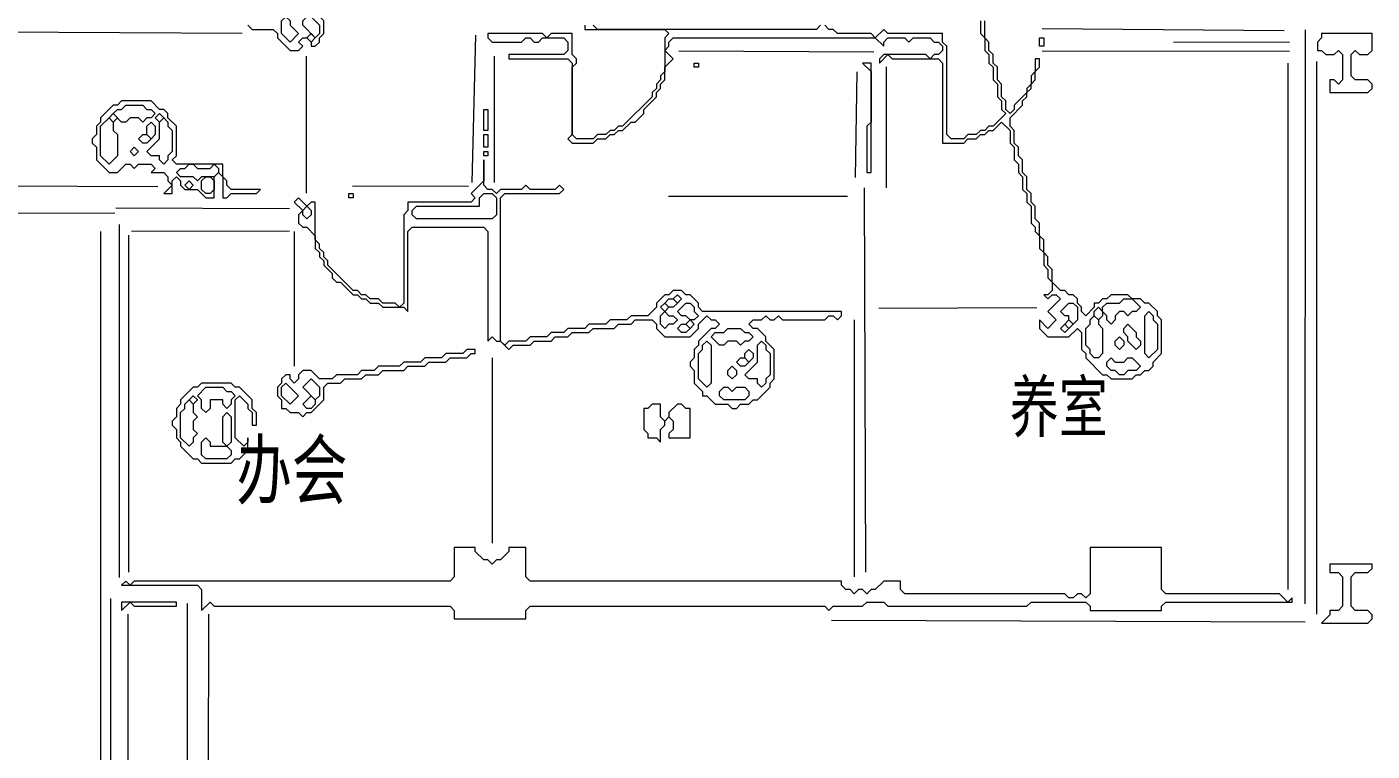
# Model space of a CAD drawing. Extents: x 10 to 1970, y 11 to 1392.
# Drawn here: x 1219.5 to 1539, y 472.6 to 644.6 of the extents above; entities that cross this region are included whole.
import ezdxf

# ---------------------------------------------------------------- set-up
doc = ezdxf.new("R2010")
doc.units = 0
for name, color, linetype, lineweight in [('OCR_TEXT', 6, 'Continuous', 0), ('TRACE_CURVE', 6, 'Continuous', 0), ('TRACE_STRAIGHT', 5, 'Continuous', 0), ('TRACE_TEXT_SYMBOL', 6, 'Continuous', 0)]:
    doc.layers.add(name, color=color, linetype=linetype, lineweight=lineweight)
doc.styles.add('wqy-unicode', font='wqy-unicode.lff')

msp = doc.modelspace()

# ---------------------------------------------------------------- linework, layer by layer
at = {"layer": 'TRACE_CURVE', "color": 6}
for points in [[(1446, 646), (1446, 643), (1447, 642), (1447, 639), (1448, 638), (1448, 636), (1449, 635), (1449, 632), (1450, 631), (1450, 628), (1451, 627), (1451, 625), (1452, 624), (1449, 621), (1448, 621), (1447, 620), (1446, 620), (1445, 619), (1443, 619), (1442, 618), (1439, 618), (1438, 619), (1438, 640), (1437, 641), (1437, 643), (1424, 643), (1423, 644), (1421, 642), (1420, 643), (1412, 643), (1411, 644), (1410, 644), (1409, 645)], [(1457, 628), (1457, 629), (1458, 630), (1458, 631), (1459, 632), (1459, 634), (1460, 635), (1460, 637), (1459, 637), (1459, 634), (1458, 633), (1458, 631), (1457, 630), (1457, 629), (1454, 626), (1454, 625), (1453, 624), (1452, 625), (1452, 627), (1451, 628), (1451, 631), (1450, 632), (1450, 635), (1449, 636), (1449, 638), (1448, 639), (1448, 641), (1447, 642), (1447, 646)], [(1361, 621), (1360, 621), (1359, 620), (1358, 620), (1357, 619), (1355, 619), (1354, 618), (1350, 618), (1349, 619), (1349, 635), (1350, 636), (1350, 637), (1349, 638), (1349, 643), (1344, 643), (1343, 642), (1342, 643), (1329, 643), (1329, 642), (1330, 641), (1337, 641), (1338, 642), (1339, 642), (1340, 641), (1341, 641), (1342, 642), (1347, 642), (1348, 641), (1348, 639), (1347, 638), (1334, 638), (1334, 637), (1348, 637), (1349, 636), (1349, 619), (1348, 618), (1349, 617), (1354, 617), (1355, 618), (1357, 618), (1358, 619), (1359, 619), (1360, 620), (1361, 620), (1363, 622), (1364, 622), (1366, 624), (1366, 625), (1369, 628), (1369, 629), (1370, 630), (1370, 631), (1371, 632), (1371, 635), (1373, 637), (1371, 639), (1372, 640), (1372, 641), (1373, 642), (1421, 642), (1423, 640), (1423, 641), (1424, 642), (1428, 642)], [(1352, 645), (1352, 644), (1371, 644), (1372, 643), (1371, 642), (1371, 634), (1370, 633), (1370, 632), (1369, 631), (1369, 630), (1368, 629), (1368, 628), (1361, 621)], [(1408, 645), (1407, 644), (1355, 644), (1354, 645)], [(1428, 642), (1429, 641), (1430, 642), (1434, 642), (1435, 641), (1436, 641), (1437, 640), (1437, 639), (1436, 638), (1435, 638), (1434, 637), (1433, 638), (1423, 638), (1422, 637), (1422, 636), (1424, 638), (1425, 637), (1436, 637), (1437, 636), (1437, 617), (1442, 617), (1443, 618), (1445, 618), (1446, 619), (1447, 619), (1448, 620), (1449, 620), (1451, 622), (1453, 620), (1453, 617), (1454, 616), (1454, 613), (1455, 612), (1455, 610), (1456, 609), (1456, 606), (1457, 605), (1457, 603), (1458, 602), (1458, 598), (1459, 597), (1459, 596), (1460, 595), (1460, 592), (1461, 591), (1461, 588), (1462, 587), (1462, 585), (1463, 584), (1463, 582), (1462, 581), (1461, 581), (1462, 580), (1463, 581), (1464, 581), (1465, 580), (1462, 577), (1464, 575), (1462, 573), (1460, 575), (1460, 573), (1462, 571), (1467, 571), (1469, 573)], [(1469, 573), (1470, 572), (1470, 568), (1471, 567), (1471, 566), (1475, 562), (1476, 562), (1477, 561), (1482, 561), (1483, 562), (1484, 562), (1485, 563), (1486, 563), (1487, 564), (1487, 565), (1489, 567), (1489, 575), (1488, 576), (1488, 577), (1486, 579), (1485, 579), (1484, 580), (1482, 580), (1481, 581), (1477, 581), (1476, 580), (1475, 580), (1474, 579), (1473, 579), (1473, 578), (1471, 576), (1470, 577), (1470, 578), (1469, 579), (1469, 580), (1468, 581), (1467, 581), (1466, 582), (1465, 582), (1463, 584), (1463, 587), (1462, 588), (1462, 590), (1461, 591), (1461, 594), (1460, 595), (1460, 598), (1459, 599), (1459, 602), (1458, 603), (1458, 605), (1457, 606), (1457, 609), (1456, 610), (1456, 613), (1455, 614), (1455, 616), (1454, 617), (1454, 620), (1453, 621), (1453, 623), (1456, 626), (1456, 627), (1457, 628)]]:
    msp.add_lwpolyline(points, dxfattribs=at)
for points in [[(1467, 579), (1468, 579), (1469, 578), (1469, 575), (1468, 574), (1467, 575), (1467, 576), (1466, 576), (1465, 577)], [(1479, 579), (1480, 580), (1482, 580), (1484, 578), (1483, 577), (1482, 577), (1481, 576), (1480, 577), (1479, 577), (1478, 576), (1478, 575), (1477, 574), (1476, 575), (1476, 576), (1475, 577), (1475, 578), (1476, 579)], [(1472, 575), (1473, 576), (1474, 575), (1474, 574), (1475, 573), (1475, 567), (1474, 566), (1473, 566), (1472, 567), (1472, 568), (1471, 569), (1471, 573), (1472, 574)], [(1473, 577), (1474, 578), (1475, 577), (1475, 576), (1474, 575), (1473, 576)], [(1485, 576), (1486, 577), (1487, 576), (1487, 575), (1488, 574), (1488, 568), (1486, 566), (1485, 567)], [(1465, 573), (1466, 574), (1467, 573), (1466, 572)], [(1466, 574), (1467, 575), (1468, 574), (1467, 573)], [(1480, 573), (1481, 574), (1483, 572), (1483, 571), (1484, 570), (1484, 569), (1483, 568), (1481, 570), (1481, 571), (1480, 572)], [(1478, 570), (1479, 571), (1480, 570), (1480, 569), (1479, 568), (1478, 569)], [(1476, 565), (1477, 566), (1478, 565), (1480, 565), (1481, 566), (1482, 566), (1484, 564), (1483, 563), (1481, 563), (1480, 562), (1479, 562), (1478, 563), (1477, 563), (1476, 564)]]:
    msp.add_lwpolyline(points, close=True, dxfattribs=at)
at = {"layer": 'TRACE_STRAIGHT', "color": 5}
for p, q in [((1201.87, 643.51), (1270.64, 643.11)), ((1325.25, 607.63), (1326.09, 642.61)), ((1460.62, 644.17), (1518.13, 643.76)), ((1523.11, 507.62), (1523.17, 643.88)), ((1491.87, 641.01), (1519.38, 640.95)), ((1285.88, 605.12), (1285.88, 637.62)), ((1330.53, 607.63), (1330.58, 637.62)), ((1374.38, 638.94), (1420.63, 638.7)), ((1460.62, 638.89), (1519.38, 638.84)), ((1519, 636), (1519, 511)), ((1525.85, 505.12), (1525.88, 636.37)), ((1416.27, 608.86), (1416.68, 633.9)), ((1423.56, 635.13), (1423.61, 606.37)), ((1178.12, 606.95), (1250.63, 606.67)), ((1296.87, 606.88), (1324.38, 606.8)), ((1371.87, 604.36), (1414.38, 604.42)), ((1418.36, 606.37), (1418.64, 515.12)), ((1240.63, 601.59), (1281.88, 601.49)), ((1029.38, 600.05), (1240.42, 600.42)), ((1241.39, 597.63), (1241.41, 513.87)), ((1237, 596), (1237, 443)), ((1243.6, 595.12), (1243.6, 515.12)), ((1244.38, 596.1), (1281.88, 596.16)), ((1283, 596), (1283, 564)), ((1421.87, 577.77), (1459.37, 577.98)), ((1416, 575), (1416, 514)), ((1330, 566), (1330, 522)), ((1239.38, 508.88), (1239.38, 450.12)), ((1243.59, 450.12), (1243.59, 505.12)), ((1257.53, 507.63), (1257.55, 450.12)), ((1262.55, 443.37), (1262.71, 505.13)), ((1410.62, 503.7), (1523.13, 503.33))]:
    msp.add_line(p, q, dxfattribs=at)
at = {"layer": 'TRACE_TEXT_SYMBOL', "color": 6}
for points in [[(1288, 640), (1289, 641), (1289, 642), (1290, 643), (1290, 646), (1288, 648), (1288, 649), (1286, 649), (1285, 650), (1285, 657), (1286, 658), (1286, 665)], [(1272, 645), (1273, 644), (1278, 644), (1279, 643), (1279, 642), (1282, 639), (1284, 639), (1285, 640), (1284, 641), (1285, 642), (1286, 642), (1287, 641), (1287, 640), (1288, 640)], [(1328, 613), (1328, 608), (1325, 605), (1326, 604), (1325, 603), (1310, 603), (1310, 601), (1309, 600), (1309, 579), (1308, 578), (1307, 579), (1304, 579), (1303, 580), (1301, 580), (1300, 581), (1299, 581), (1298, 582), (1297, 582), (1291, 588), (1291, 589), (1290, 590), (1290, 591), (1289, 592), (1289, 593), (1288, 594), (1288, 603), (1287, 603), (1286, 602), (1284, 604), (1283, 603), (1285, 601), (1284, 600), (1284, 598), (1285, 597), (1286, 597), (1288, 595), (1288, 592), (1289, 591), (1289, 590), (1290, 589), (1290, 588), (1292, 586), (1292, 585), (1293, 584), (1294, 584), (1297, 581), (1298, 581), (1299, 580), (1300, 580), (1301, 579), (1303, 579), (1304, 578), (1309, 578), (1310, 577), (1310, 596), (1311, 597), (1328, 597), (1329, 596), (1329, 570), (1330, 571), (1331, 570), (1332, 570), (1334, 568), (1335, 569)], [(1411, 576), (1412, 575), (1413, 576), (1413, 577), (1380, 577), (1379, 578), (1379, 579), (1377, 581), (1376, 581), (1375, 582), (1373, 582), (1372, 581), (1371, 581), (1369, 579), (1369, 578), (1367, 576), (1363, 576), (1362, 575), (1358, 575), (1357, 574), (1353, 574), (1352, 573), (1348, 573), (1347, 572), (1344, 572), (1343, 571), (1339, 571), (1338, 570), (1334, 570), (1333, 569), (1332, 570), (1332, 604), (1333, 605), (1346, 605), (1347, 606), (1346, 607), (1345, 606), (1339, 606), (1338, 607), (1337, 606), (1332, 606), (1331, 605), (1330, 606), (1329, 606), (1328, 607), (1328, 613)], [(1335, 569), (1339, 569), (1340, 570), (1344, 570), (1345, 571), (1348, 571), (1349, 572), (1353, 572), (1354, 573), (1359, 573), (1360, 574), (1363, 574), (1364, 575), (1368, 575), (1369, 574), (1369, 573), (1371, 571), (1377, 571), (1379, 573), (1379, 574), (1381, 576), (1382, 575), (1383, 575), (1384, 574), (1383, 573), (1382, 573), (1379, 570), (1379, 569), (1378, 568), (1378, 566), (1377, 565), (1377, 564), (1378, 563), (1378, 560), (1380, 558), (1380, 557), (1381, 557), (1383, 555), (1386, 555), (1387, 554), (1388, 554), (1389, 555), (1391, 555), (1392, 556), (1393, 556), (1396, 559), (1396, 560), (1397, 561), (1397, 568), (1395, 570), (1395, 571), (1393, 573), (1392, 573), (1391, 574), (1392, 575), (1394, 575), (1395, 576), (1396, 575), (1397, 575), (1398, 576), (1399, 575), (1409, 575), (1410, 576), (1411, 576)], [(1321, 521), (1321, 514), (1320, 513), (1245, 513), (1244, 512), (1243, 513), (1242, 512), (1260, 512), (1261, 511), (1261, 506), (1263, 508), (1264, 507), (1320, 507), (1321, 506), (1321, 504), (1338, 504), (1338, 506), (1339, 507), (1409, 507), (1410, 506), (1411, 507), (1418, 507), (1419, 508), (1423, 508), (1424, 507), (1457, 507), (1458, 508), (1471, 508), (1472, 507), (1472, 506), (1489, 506), (1489, 507), (1490, 508), (1520, 508), (1520, 509), (1519, 508), (1517, 510), (1490, 510), (1489, 511), (1489, 521), (1472, 521), (1472, 510), (1471, 509), (1470, 510), (1469, 510), (1468, 509), (1467, 509), (1466, 510), (1428, 510), (1427, 511), (1427, 513), (1423, 513), (1421, 511), (1420, 511), (1419, 510), (1418, 511), (1417, 511), (1416, 510), (1415, 511), (1414, 511), (1413, 512), (1413, 513), (1339, 513), (1338, 514)], [(1338, 514), (1338, 521), (1334, 521), (1334, 520), (1332, 518), (1331, 518), (1330, 517), (1329, 518), (1328, 518), (1326, 520), (1326, 521), (1321, 521)]]:
    msp.add_lwpolyline(points, dxfattribs=at)
for points in [[(1280, 646), (1281, 647), (1282, 646), (1282, 645), (1284, 643), (1282, 641), (1280, 643)], [(1285, 646), (1286, 647), (1287, 647), (1289, 645), (1289, 643), (1288, 642), (1285, 645)], [(1286, 642), (1287, 643), (1288, 642), (1287, 641)], [(1527, 643), (1527, 642), (1526, 641), (1526, 639), (1527, 639), (1528, 638), (1530, 638), (1531, 639), (1532, 638), (1532, 632), (1531, 631), (1530, 632), (1529, 632), (1529, 629), (1538, 629), (1539, 630), (1539, 631), (1538, 632), (1535, 632), (1534, 633), (1534, 638), (1535, 639), (1536, 638), (1538, 638), (1539, 639), (1539, 643)], [(1460, 642), (1461, 642), (1461, 640), (1460, 640)], [(1378, 636), (1379, 636), (1379, 635), (1378, 635)], [(1418, 636), (1420, 634), (1420, 622), (1419, 621), (1419, 610), (1420, 610), (1420, 636)], [(1242, 627), (1241, 626), (1240, 626), (1237, 623), (1237, 622), (1236, 621), (1236, 619), (1235, 618), (1235, 617), (1236, 616), (1236, 613), (1239, 610), (1241, 610), (1243, 612), (1244, 612), (1245, 611), (1246, 612), (1249, 612), (1250, 611), (1249, 610), (1252, 610), (1253, 609), (1253, 608), (1254, 607), (1252, 605), (1254, 605), (1254, 608), (1255, 609), (1256, 608), (1256, 607), (1257, 606), (1260, 606), (1262, 604), (1264, 604), (1264, 609), (1265, 610), (1266, 609), (1266, 604), (1267, 604), (1268, 605), (1274, 605), (1275, 606), (1268, 606), (1267, 607), (1267, 608), (1266, 609), (1266, 612), (1255, 612), (1254, 613), (1255, 614), (1255, 621), (1253, 623), (1253, 624), (1252, 625), (1251, 625), (1249, 627)], [(1239, 623), (1240, 624), (1241, 623), (1240, 622)], [(1242, 625), (1243, 626), (1247, 626), (1248, 625), (1249, 625), (1250, 624), (1249, 623), (1248, 623), (1247, 622), (1246, 623), (1244, 623), (1243, 622), (1242, 622), (1240, 624), (1241, 625)], [(1250, 623), (1251, 624), (1252, 623), (1251, 622)], [(1328, 625), (1329, 625), (1329, 620), (1328, 620)], [(1239, 623), (1240, 622), (1240, 620), (1241, 619), (1241, 614), (1239, 612), (1237, 614), (1237, 621)], [(1251, 622), (1252, 623), (1253, 622), (1253, 621), (1254, 620), (1254, 615), (1253, 614), (1253, 613), (1252, 612), (1251, 613), (1251, 614), (1249, 614), (1248, 615), (1251, 618)], [(1248, 621), (1249, 622), (1250, 621), (1250, 619), (1249, 618), (1248, 619)], [(1246, 618), (1247, 619), (1248, 619), (1249, 618), (1248, 617), (1247, 617)], [(1328, 619), (1329, 619), (1329, 616), (1328, 616)], [(1244, 615), (1245, 616), (1246, 615), (1245, 614)], [(1328, 615), (1329, 615), (1329, 614), (1328, 614)], [(1257, 611), (1258, 612), (1259, 612), (1260, 611), (1263, 611), (1264, 612), (1265, 611), (1265, 610), (1264, 609), (1261, 609), (1260, 608), (1259, 609), (1256, 609), (1255, 610), (1256, 611)], [(1257, 607), (1258, 608), (1259, 607), (1258, 606)], [(1261, 608), (1262, 609), (1263, 609), (1264, 608), (1264, 606), (1263, 605), (1262, 605), (1261, 606)], [(1296, 605), (1297, 605), (1297, 604), (1296, 604)], [(1327, 604), (1328, 605), (1330, 605), (1331, 604), (1331, 600), (1330, 599), (1312, 599), (1311, 600), (1311, 601), (1312, 602), (1327, 602)], [(1285, 601), (1286, 602), (1287, 601), (1287, 600), (1286, 599), (1285, 600)], [(1370, 578), (1371, 579), (1372, 578), (1371, 577)], [(1371, 579), (1372, 580), (1373, 580), (1374, 579), (1373, 578), (1372, 578)], [(1373, 580), (1374, 581), (1375, 580), (1374, 579)], [(1376, 579), (1377, 579), (1378, 578), (1378, 577), (1379, 576), (1378, 575), (1377, 575), (1376, 576), (1375, 576), (1374, 577)], [(1370, 576), (1371, 577), (1372, 576), (1373, 576), (1374, 575), (1373, 574), (1372, 574), (1371, 573), (1370, 574)], [(1374, 573), (1375, 574), (1376, 574), (1377, 573), (1376, 572), (1375, 572)], [(1376, 574), (1377, 575), (1378, 574), (1377, 573)], [(1385, 572), (1386, 573), (1389, 573), (1390, 572), (1391, 572), (1392, 571), (1391, 570), (1390, 570), (1389, 569), (1388, 570), (1386, 570), (1385, 569), (1384, 569), (1382, 571), (1383, 572)], [(1380, 569), (1381, 570), (1382, 569), (1382, 560), (1381, 559), (1379, 561), (1379, 567), (1380, 568)], [(1393, 569), (1394, 570), (1395, 569), (1395, 568), (1396, 567), (1396, 562), (1395, 561), (1395, 560), (1394, 559), (1393, 560), (1393, 561), (1391, 561), (1390, 562), (1393, 565)], [(1324, 568), (1323, 567), (1319, 567), (1318, 566), (1314, 566), (1313, 565), (1309, 565), (1308, 564), (1303, 564), (1302, 563), (1299, 563), (1298, 562), (1293, 562), (1292, 561), (1289, 561), (1287, 563), (1285, 563), (1284, 562), (1284, 561), (1283, 560), (1282, 561), (1282, 562), (1281, 562), (1280, 561), (1280, 560), (1279, 559), (1279, 557), (1280, 556), (1280, 554), (1281, 554), (1282, 553), (1284, 553), (1285, 552), (1286, 553), (1287, 553), (1290, 556), (1290, 559), (1291, 560), (1294, 560), (1295, 561), (1299, 561), (1300, 562), (1303, 562), (1304, 563), (1309, 563), (1310, 564), (1314, 564), (1315, 565), (1319, 565), (1320, 566), (1324, 566), (1325, 567), (1326, 567), (1326, 568)], [(1388, 565), (1389, 566), (1390, 566), (1391, 565), (1390, 564), (1389, 564)], [(1390, 567), (1391, 568), (1392, 567), (1392, 566), (1391, 565), (1390, 566)], [(1386, 563), (1387, 564), (1388, 563), (1388, 562), (1387, 561), (1386, 562)], [(1261, 560), (1260, 559), (1259, 559), (1256, 556), (1256, 555), (1255, 554), (1255, 552), (1254, 551), (1254, 550), (1255, 549), (1255, 547), (1256, 546), (1256, 545), (1259, 542), (1260, 542), (1261, 541), (1268, 541), (1269, 542), (1270, 542), (1272, 544), (1272, 547), (1272, 546), (1271, 545), (1269, 547), (1269, 556), (1270, 557), (1272, 555), (1272, 554), (1273, 553), (1273, 550), (1274, 550), (1274, 553), (1273, 554), (1273, 556), (1270, 559), (1269, 559), (1268, 560)], [(1280, 559), (1281, 560), (1284, 557), (1282, 555), (1280, 557)], [(1287, 561), (1289, 559), (1289, 557), (1288, 556), (1285, 559)], [(1257, 555), (1258, 556), (1259, 555), (1259, 553), (1260, 552), (1259, 551), (1259, 549), (1260, 548), (1259, 547), (1259, 546), (1258, 545), (1256, 547), (1256, 553), (1257, 554)], [(1258, 556), (1259, 557), (1260, 556), (1259, 555)], [(1262, 559), (1266, 559), (1267, 558), (1268, 558), (1269, 557), (1268, 556), (1268, 555), (1267, 554), (1266, 555), (1266, 556), (1263, 556), (1263, 554), (1262, 553), (1261, 554), (1261, 556), (1260, 557)], [(1287, 557), (1288, 556), (1288, 555), (1287, 554), (1286, 554), (1285, 555)], [(1384, 558), (1385, 559), (1386, 559), (1387, 558), (1388, 559), (1390, 559), (1391, 558), (1391, 557), (1390, 556), (1385, 556), (1384, 557)], [(1266, 552), (1267, 553), (1268, 552), (1268, 546), (1267, 545), (1266, 546)], [(1368, 555), (1367, 554), (1366, 554), (1366, 549), (1367, 548), (1367, 547), (1369, 547), (1370, 546), (1370, 549), (1371, 550), (1371, 551), (1372, 552), (1373, 551), (1373, 549), (1372, 548), (1372, 547), (1377, 547), (1377, 554), (1376, 554), (1375, 555), (1374, 555), (1372, 553), (1372, 552), (1371, 551), (1370, 552), (1370, 555)], [(1261, 546), (1262, 547), (1263, 546), (1263, 545), (1267, 545), (1268, 544), (1268, 543), (1267, 542), (1262, 542), (1261, 543)], [(1529, 517), (1529, 515), (1531, 515), (1532, 514), (1532, 507), (1531, 506), (1529, 506), (1529, 505), (1527, 503), (1538, 503), (1539, 504), (1539, 505), (1538, 506), (1535, 506), (1534, 507), (1534, 514), (1535, 515), (1538, 515), (1539, 516), (1539, 517)], [(1242, 508), (1242, 506), (1244, 508), (1245, 507), (1255, 507), (1255, 508)]]:
    msp.add_lwpolyline(points, close=True, dxfattribs=at)

# ---------------------------------------------------------------- texts
at = {"layer": 'OCR_TEXT', "color": 6, "style": 'wqy-unicode', "width": 0.72}
for s, height, p in [('养室', 11.863, (1452.94, 548.49)), ('办会', 13.445, (1269.23, 532.69))]:
    msp.add_text(s, height=height, dxfattribs=at).set_placement(p)

doc.saveas('drawing.dxf')
